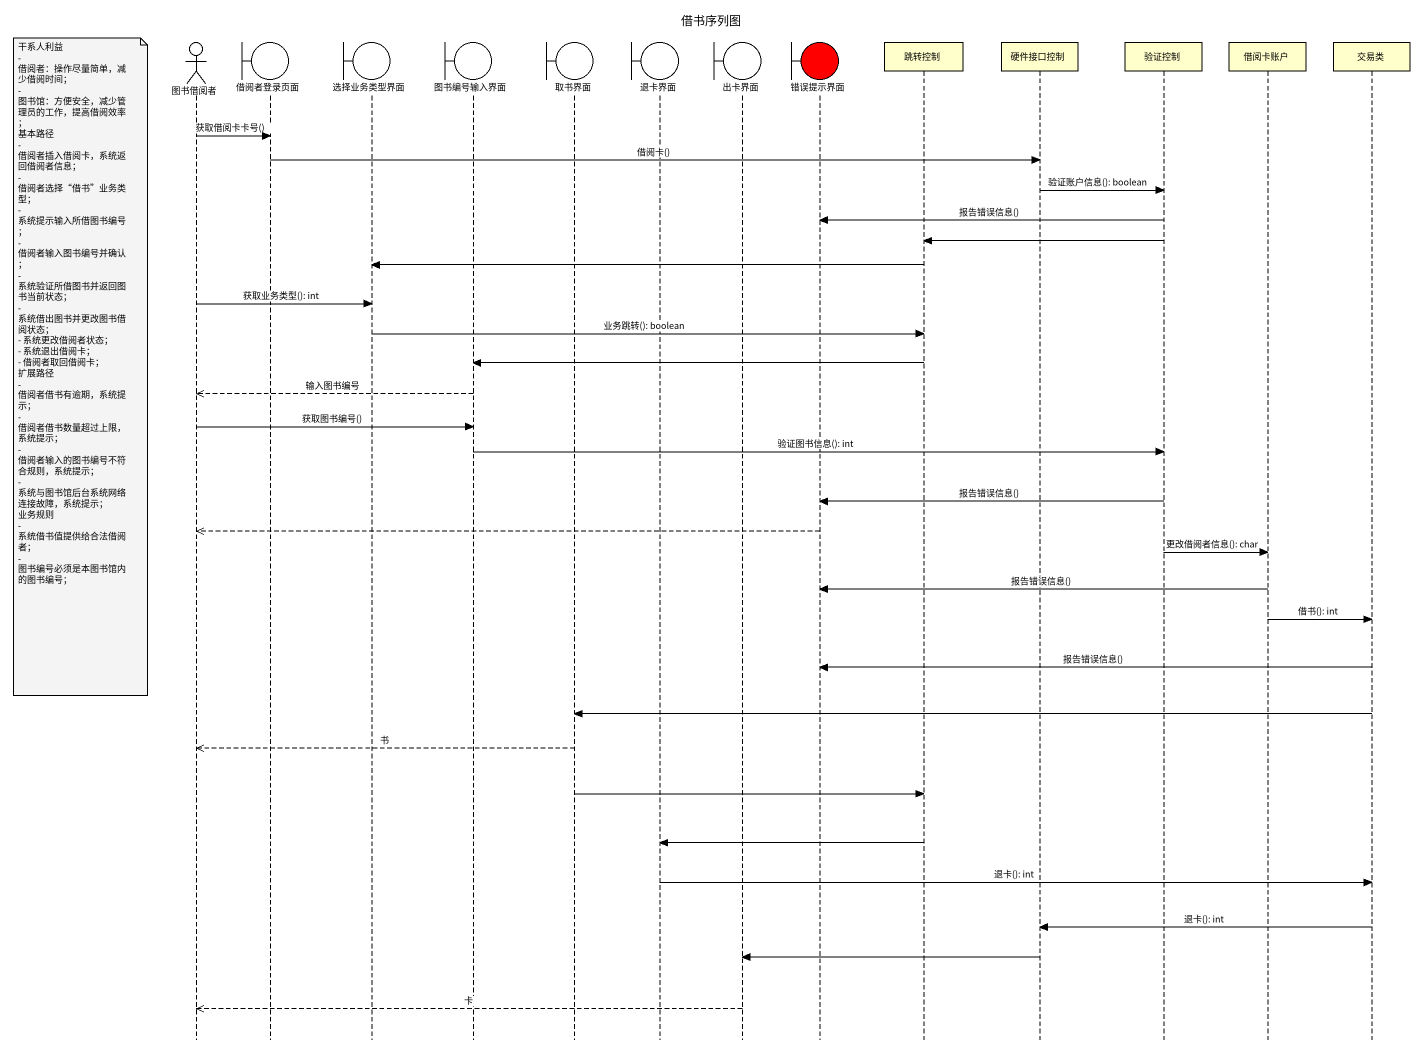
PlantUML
@startuml
title 借书序列图
hide footbox
actor 图书借阅者
boundary 借阅者登录页面
boundary 选择业务类型界面
boundary 图书编号输入界面
boundary 取书界面
boundary 退卡界面
boundary 出卡界面
boundary 错误提示界面 #FF0000
participant 跳转控制
participant 硬件接口控制
participant 验证控制
participant 借阅卡账户
participant 交易类

图书借阅者 -> 借阅者登录页面 : 获取借阅卡卡号()
借阅者登录页面 -> 硬件接口控制 : 借阅卡()
硬件接口控制 -> 验证控制 : 验证账户信息(): boolean
验证控制 -> 错误提示界面 : 报告错误信息()
验证控制 -> 跳转控制
跳转控制 -> 选择业务类型界面
图书借阅者 -> 选择业务类型界面 : 获取业务类型(): int
选择业务类型界面 -> 跳转控制 : 业务跳转(): boolean
跳转控制 -> 图书编号输入界面
note left of 图书借阅者
  干系人利益
  - 借阅者：操作尽量简单，减少借阅时间；
  - 图书馆：方便安全，减少管理员的工作，提高借阅效率；
  基本路径
  - 借阅者插入借阅卡，系统返回借阅者信息；
  - 借阅者选择“借书”业务类型；
  - 系统提示输入所借图书编号；
  - 借阅者输入图书编号并确认；
  - 系统验证所借图书并返回图书当前状态；
  - 系统借出图书并更改图书借阅状态；
  - 系统更改借阅者状态；
  - 系统退出借阅卡；
  - 借阅者取回借阅卡；
  扩展路径
  - 借阅者借书有逾期，系统提示；
  - 借阅者借书数量超过上限，系统提示；
  - 借阅者输入的图书编号不符合规则，系统提示；
  - 系统与图书馆后台系统网络连接故障，系统提示；
  业务规则
  - 系统借书值提供给合法借阅者；
  - 图书编号必须是本图书馆内的图书编号；
end note
图书编号输入界面 -->> 图书借阅者 : 输入图书编号
图书借阅者 -> 图书编号输入界面 : 获取图书编号()
图书编号输入界面 -> 验证控制 : 验证图书信息(): int
验证控制 -> 错误提示界面 : 报告错误信息()
错误提示界面 -->> 图书借阅者
验证控制 -> 借阅卡账户 : 更改借阅者信息(): char
借阅卡账户 -> 错误提示界面 : 报告错误信息()
借阅卡账户 -> 交易类 : 借书(): int
交易类 -> 错误提示界面 : 报告错误信息()
交易类 -> 取书界面
取书界面 -->> 图书借阅者 : 书
取书界面 -> 跳转控制
跳转控制 -> 退卡界面
退卡界面 -> 交易类 : 退卡(): int
交易类 -> 硬件接口控制 : 退卡(): int
硬件接口控制 -> 出卡界面
出卡界面 -->> 图书借阅者 : 卡
@enduml
